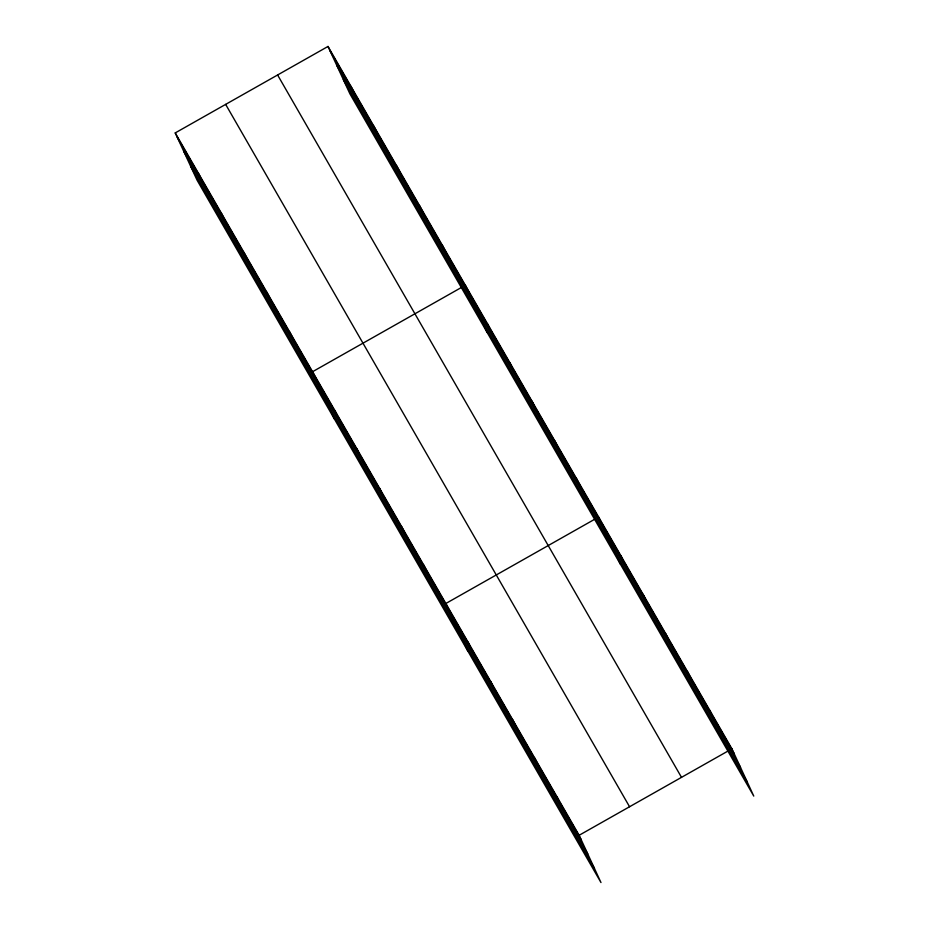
<?xml version="1.0" encoding="UTF-8"?>
<svg xmlns="http://www.w3.org/2000/svg" width="929" height="929" viewBox="0 0 929 929"><rect width="100%" height="100%" fill="white"/><g stroke="black" fill="none" stroke-linecap="round" stroke-linejoin="round"><path stroke-width="1.39" d="M175.233 132.917L579.139 835.276L600.982 882.55L197.076 180.18L175.233 132.917L328.018 46.45L731.924 748.82L753.767 796.083L349.861 93.724L328.018 46.45M461.562 287.398L312.562 371.716L334.405 418.991M594.85 519.172L445.85 603.49L467.693 650.764M579.139 835.276L731.924 748.82M330.074 50.909L733.98 753.28M336.612 65.042L740.506 767.4M343.335 79.592L747.23 781.963M277.597 74.982L681.503 777.352M225.654 104.385L629.56 806.744M177.3 137.376L581.206 839.735M183.826 151.497L587.732 853.867M190.55 166.059L594.455 868.418M709.71 710.186L711.765 714.645M687.495 671.551L689.55 676.01M665.28 632.928L667.336 637.387M643.065 594.293L645.121 598.752M620.851 555.67L622.906 560.129M598.636 517.035L620.479 564.309M576.421 478.4L578.477 482.859M554.207 439.777L556.262 444.236M531.992 401.142L534.047 405.601M509.777 362.519L511.833 366.978M487.562 323.884L489.618 328.343M465.348 285.249L487.191 332.524M442.459 245.453L444.515 249.913M419.571 205.657L421.627 210.117M396.683 165.85L398.738 170.309M373.795 126.054L375.85 130.513M350.907 86.246L352.962 90.717M556.924 796.641L558.991 801.112M534.709 758.018L536.776 762.477M512.494 719.383L514.561 723.842M490.28 680.76L492.347 685.219M468.065 642.125L470.132 646.584M423.636 564.867L425.703 569.326M401.421 526.232L403.488 530.691M379.206 487.609L381.273 492.068M356.991 448.974L359.058 453.433M334.777 410.351L336.844 414.81M289.674 331.92L291.741 336.379M266.786 292.112L268.853 296.572M243.897 252.316L245.964 256.776M221.009 212.509L223.076 216.968M198.121 172.713L200.188 177.172"/></g></svg>
